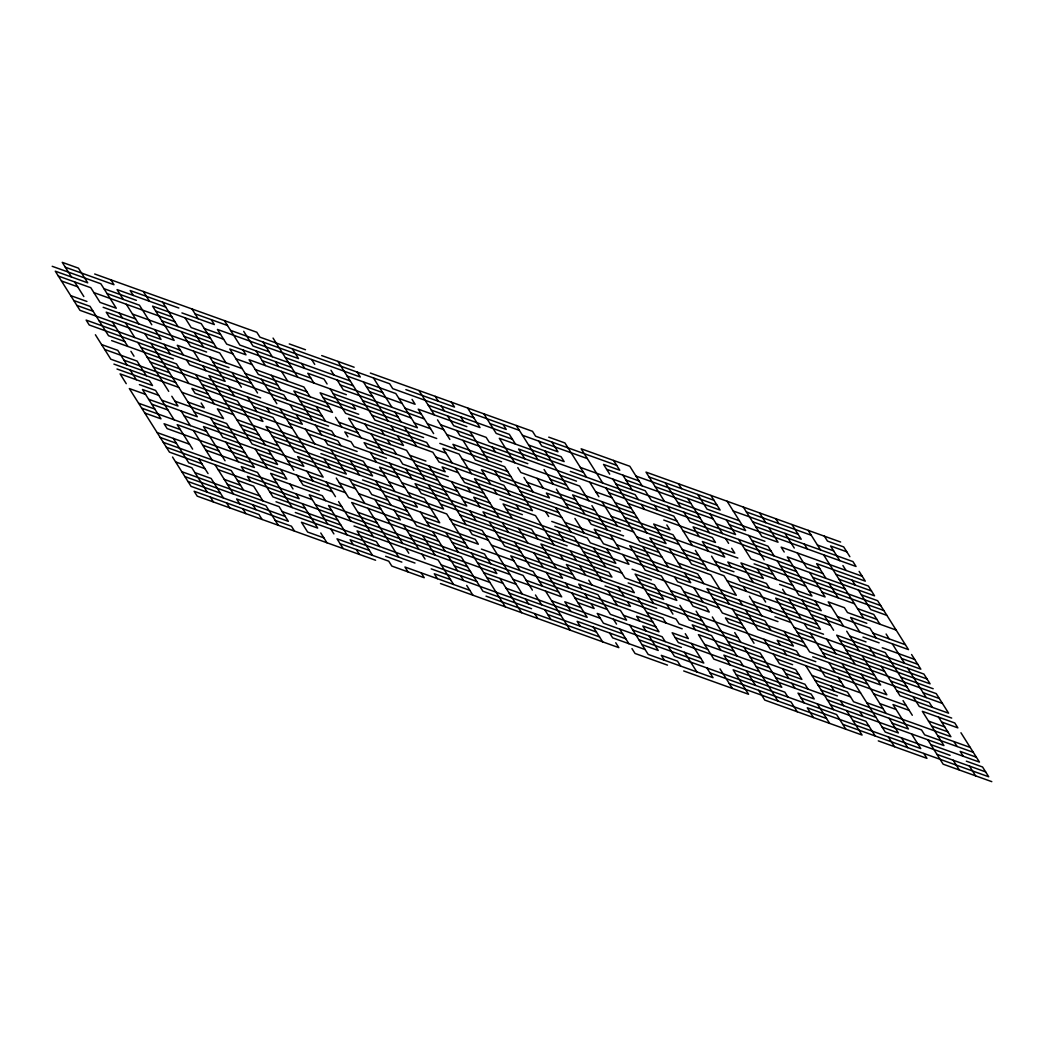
<?xml version="1.0" encoding="UTF-8"?>
<svg xmlns="http://www.w3.org/2000/svg" width="1044" height="1044" viewBox="0 0 1044 1044"><rect width="100%" height="100%" fill="white"/><g stroke="black" fill="none" stroke-linecap="round" stroke-linejoin="round"><path stroke-width="1.5" d="M94.678 273.998L256.837 332.266L259.917 337.147L389.647 383.761L392.74 388.655L473.819 417.796M289.266 343.92L305.487 349.74M321.696 355.573L354.138 367.227M370.346 373.047L532.505 431.316L535.598 436.209L616.678 465.337M548.726 437.149L564.934 442.969L586.532 477.199M840.616 542.019L646.014 472.11L664.532 501.446M65.328 267.225L113.979 284.712L110.899 279.818M178.837 308.019L130.2 290.532L133.28 295.426M195.058 313.839L227.488 325.493M405.868 389.595L454.518 407.069L451.426 402.188M470.727 412.902L519.377 430.376M649.107 476.991L713.966 500.298M746.395 511.952L811.266 535.259M52.2 266.298L100.85 283.772L116.275 308.228L100.054 302.395L90.802 287.726L58.373 276.073M165.709 307.08L117.058 289.606L123.231 299.38M181.93 312.913L214.359 324.567L211.279 319.673M230.58 330.387L360.297 377.001L357.218 372.108M490.027 423.616L506.249 429.449L503.156 424.556M522.457 435.27L587.328 458.577M635.979 476.064L717.058 505.192M733.266 511.012L798.138 534.319M846.775 551.806L830.567 545.973L839.82 560.654M103.93 288.666L136.359 300.32M347.169 376.062L395.82 393.549L417.417 427.779L320.13 392.818L332.462 412.38L300.033 400.726M428.249 405.202L509.328 434.33L515.501 444.118M606.629 469.291L639.058 480.945M655.28 486.778L720.138 510.085L710.886 495.417M752.567 521.739L801.218 539.213L791.965 524.545M817.439 545.046L833.647 550.867M107.023 293.56L139.452 305.213L151.798 324.775M155.66 311.034L171.882 316.867M204.311 328.521L220.532 334.341M269.182 351.828L252.961 345.995L243.709 331.326M285.39 357.648L350.262 380.956M366.47 386.789L382.691 392.609M398.912 398.443L415.12 404.263L412.041 399.369M431.342 410.096L479.992 427.57L467.647 408.008M512.421 439.224L496.2 433.404L483.855 413.842M528.629 445.057L561.072 456.711L564.151 461.592L499.293 438.284L514.718 462.74M625.93 480.018L690.789 503.325M739.439 520.799L707.01 509.146L697.757 494.478M755.66 526.62L852.948 561.581L856.041 566.474L677.66 502.386M61.452 280.966L77.674 286.787M93.895 292.62L174.974 321.748M223.612 339.235L191.183 327.581L185.01 317.794M353.342 385.849L239.833 345.055L224.408 320.612M369.563 391.67L401.992 403.323M466.851 426.631L418.213 409.157L433.638 433.612M580.373 467.425L645.231 490.732L651.404 500.507L700.054 517.994M161.833 320.821L210.483 338.295M291.563 367.436L226.705 344.128L217.439 329.447L298.519 358.588L292.359 348.8M340.213 384.91L372.643 396.563M405.072 408.217L421.293 414.05M583.452 472.319L518.594 449.011L524.754 458.786M615.882 483.972L713.183 518.933M729.391 524.754L745.612 530.587L727.094 501.237M132.497 314.048L213.576 343.189M262.214 360.663L310.864 378.15M424.373 418.931L343.293 389.803L337.134 380.016M440.594 424.764L473.023 436.418M554.103 465.546L489.244 442.238L486.152 437.358L453.722 425.704L447.55 415.917M570.324 471.379L635.183 494.686L638.275 499.58M716.262 523.814L764.913 541.301M862.214 576.262L781.134 547.121L784.214 552.015M70.718 295.635L86.926 301.468M103.147 307.288L135.576 318.942M184.227 336.429L232.877 353.903M346.386 394.697L249.085 359.736L258.351 374.404L306.988 391.878M362.594 400.518L411.245 418.005M427.466 423.825L443.674 429.658M751.784 540.361L767.992 546.195L774.165 555.969M73.798 300.528L90.019 306.349L108.524 335.698L124.745 341.518M235.957 358.797L252.178 364.617M333.258 393.758L398.116 417.065M414.337 422.885L430.546 428.719M446.767 434.539L527.846 463.68M560.276 475.333L576.497 481.153M608.926 492.807L673.785 516.114L692.303 545.464M771.085 551.075L690.006 521.948L683.833 512.16M819.736 568.562L787.306 556.909L811.984 596.033L779.555 584.379M835.944 574.383L868.386 586.036L874.546 595.824L744.829 549.209M76.878 305.422L93.099 311.243M206.608 352.037L190.399 346.203L181.134 331.535M255.258 369.511L303.908 386.998L310.081 396.772M482.289 451.086L579.577 486.047L588.829 500.715M595.798 491.881L612.006 497.701M628.227 503.534L676.877 521.008M790.386 561.789L693.086 526.842L699.258 536.616M822.816 573.443L806.607 567.623L797.342 552.955M839.037 579.276L871.466 590.93M242.13 368.571L177.271 345.264L183.431 355.051M323.209 397.712L355.639 409.365L352.559 404.472M371.86 415.186L436.718 438.493M501.59 461.8L452.939 444.326L456.019 449.22M550.227 479.287L566.448 485.108M615.099 502.595L631.307 508.415M663.749 520.069L712.386 537.556L715.479 542.449L683.05 530.796M99.271 321.03L115.492 326.85M180.351 350.158L147.922 338.504L144.829 333.61M212.78 361.811L229.001 367.645M245.209 373.465L277.652 385.119M358.731 414.259L293.86 390.952L312.378 420.288M423.59 437.567L374.94 420.079L337.917 361.394M439.811 443.387L504.67 466.694L532.44 510.712L500.011 499.058M634.4 513.309L520.891 472.527L517.798 467.634M780.338 565.757L796.559 571.577M812.767 577.397L845.209 589.051M861.417 594.884L877.639 600.705L908.489 649.616L811.201 614.655M329.382 407.486L86.143 320.09L89.223 324.984L251.382 383.252M507.749 471.588L475.32 459.934L462.975 440.372M637.479 518.202L572.621 494.895L584.966 514.457M880.718 605.598L750.988 558.984L738.656 539.422M267.603 389.073L283.811 394.906L286.904 399.787M445.971 453.174L348.683 418.213L361.028 437.775M462.192 458.995L510.842 476.482M527.05 482.302L575.701 499.789M624.351 517.263L673.002 534.75L691.519 564.086L723.949 575.74L736.281 595.302L590.343 542.867L587.263 537.973L554.821 526.32M689.21 540.57L737.86 558.057M754.081 563.877L883.811 610.492M140.953 347.352L173.395 359.006M319.333 411.44L189.603 364.826L186.524 359.945M530.143 487.196L481.493 469.709L490.745 484.39M595.002 510.503L546.364 493.016L549.444 497.91L500.794 480.436L494.621 470.648M611.223 516.323L724.732 557.118L718.559 547.33M773.382 574.591L740.953 562.938L753.285 582.5M789.603 580.425L805.811 586.245M822.033 592.078L854.462 603.732M886.891 615.386L870.683 609.552L858.338 589.99M111.617 340.592L176.475 363.899L188.82 383.461M273.776 398.86L322.426 416.334M338.634 422.167L403.506 445.475L397.333 435.687M435.935 457.128L484.586 474.602M565.665 503.743L679.174 544.524M792.683 585.319L727.825 562.011L730.904 566.892M808.904 591.139L825.112 596.959L809.687 572.517M857.542 608.613L873.763 614.446L879.935 624.221M147.126 357.126L260.648 397.921M357.935 432.882L293.077 409.574L289.984 404.68M374.157 438.702L406.586 450.356L425.104 479.705M520.095 491.15L633.604 531.931M682.254 549.418L698.475 555.238M714.683 561.072L763.334 578.546L757.161 568.771M860.634 613.507L876.843 619.34M101.568 344.546L117.789 350.366L127.042 365.048M150.219 362.02L328.586 426.122M409.666 455.249L425.887 461.083M458.316 472.736L442.108 466.903L445.188 471.797L364.108 442.656L367.188 447.55L399.63 459.203L402.71 464.097L483.79 493.225M620.475 531.004L474.537 478.557L499.215 517.68M636.696 536.825L733.984 571.786M750.205 577.619L766.426 583.439L769.506 588.333M831.285 606.747L798.856 595.093L777.258 560.863M896.144 630.054L847.506 612.567L844.413 607.686L828.205 601.853L843.63 626.309M104.648 349.44L137.09 361.093L146.343 375.762M153.298 366.914L169.519 372.734M201.949 384.388L331.679 431.002L334.759 435.896M461.409 477.617L558.697 512.578M623.568 535.885L591.126 524.232L588.046 519.351M704.648 565.026L639.776 541.719L605.833 487.926M818.157 605.807L720.856 570.846L711.603 556.178M866.807 623.294L850.586 617.461L859.838 632.129M123.949 360.154L237.471 400.935L265.241 444.953M253.679 406.768L302.329 424.242L296.157 414.468M318.55 430.076L350.98 441.729L354.06 446.61L386.502 458.264M415.838 465.037L448.267 476.69M561.789 517.472L464.489 482.511L455.236 467.842M659.077 552.433L594.219 529.125L603.471 543.793L619.692 549.627L610.44 534.959M837.458 616.534L869.887 628.175L876.06 637.962M175.692 382.522L110.821 359.214L95.395 334.759M208.121 394.175L191.9 388.342L194.993 393.236L292.281 428.197M224.343 399.996L272.98 417.483L294.578 451.713L391.878 486.674M289.201 423.303L337.851 440.79L340.931 445.684M564.869 522.365L613.52 539.839M662.17 557.326L629.741 545.673L645.166 570.128L661.374 575.949L676.812 600.404L628.162 582.917M678.378 563.147L710.82 574.8L729.325 604.15M727.029 580.634L759.458 592.287L765.63 602.062M840.537 621.415L775.679 598.108L809.622 651.913L874.481 675.22M872.98 633.069L905.409 644.722M113.913 364.108L178.772 387.415M308.502 434.03L357.152 451.504M373.361 457.337L438.232 480.645M454.44 486.465L486.882 498.118M551.741 521.426L600.391 538.913M616.599 544.733L649.042 556.387M665.25 562.22L697.679 573.874L703.852 583.648M730.121 585.527L794.98 608.835M116.993 369.002L149.422 380.655L152.515 385.536L120.086 373.882L126.246 383.67M181.865 392.296L262.944 421.437L259.852 416.543M457.533 491.359L327.803 444.744L324.723 439.85M489.962 503.012L473.741 497.179L479.914 506.966M506.183 508.833L522.391 514.666M635.9 555.447L700.772 578.754M781.852 607.895L830.502 625.369M862.931 637.023L879.139 642.856M233.595 414.677L217.374 408.843L223.547 418.631L174.896 401.144M752.502 601.135L817.361 624.442M849.803 636.096L866.011 641.916M882.232 647.737L914.661 659.39M139.387 384.61L155.595 390.43L174.113 419.779M188.024 402.084L204.246 407.904L201.166 403.023M236.675 419.558L398.834 477.826M447.484 495.313L415.055 483.659L421.228 493.434L567.166 545.881M463.706 501.133L609.644 553.581M625.865 559.401L690.723 582.709L684.551 572.934M901.533 658.464L917.754 664.284M158.688 395.324L142.467 389.49L160.985 418.84L144.764 413.006M239.768 424.451L255.976 430.285M272.197 436.105L304.626 447.759M320.847 453.592L385.706 476.899M401.927 482.719L466.785 506.027L451.36 481.571M547.865 535.167L628.945 564.295L622.772 554.521M758.675 610.91L677.595 581.782L674.502 576.888M774.896 616.743L791.104 622.563M823.533 634.217L807.325 628.397L804.232 623.503M839.754 640.05L920.834 669.178L911.582 654.51M145.56 394.384L129.339 388.564L169.454 452.13L201.883 463.784M161.768 400.217L177.989 406.038L171.816 396.263M194.197 411.871L226.639 423.512L254.397 467.529L205.759 450.055M242.847 429.345L259.069 435.165M275.277 440.999L372.577 475.96L363.325 461.291L266.024 426.33L293.795 470.335M388.799 481.78L405.007 487.613M583.387 551.702L615.816 563.355L606.564 548.687M632.038 569.189L680.675 586.663L693.02 606.225L709.241 612.058L706.149 607.164L625.069 578.037L618.896 568.249L440.529 504.161M713.117 598.316L777.976 621.624M794.197 627.457L923.914 674.072L930.087 683.846L735.498 613.924M148.639 399.278L197.29 416.752L151.002 343.398M213.498 422.585L278.37 445.892M408.1 492.507L424.308 498.327L439.733 522.783L423.525 516.95M651.339 579.903L635.117 574.083L653.635 603.419M683.768 591.557L764.847 620.697L771.02 630.472M797.277 632.351L813.498 638.171M845.927 649.825L927.007 678.952M151.719 404.172L167.94 409.992M184.162 415.825L281.449 450.773M362.529 479.914L443.609 509.041L428.184 484.599M459.83 514.875L524.688 538.182M621.989 573.143L540.909 544.002L556.335 568.458M638.197 578.963L654.418 584.797L663.671 599.465L647.463 593.644M670.639 590.617L719.277 608.104M138.591 403.232L154.812 409.052M235.892 438.193L203.463 426.539L225.06 460.769M462.91 519.768L608.861 572.203L611.941 577.097L498.432 536.303M803.449 642.125L722.37 612.998L706.945 588.542L820.454 629.323L801.936 599.987M819.657 647.959L884.529 671.266M900.737 677.086L933.179 688.74M141.684 408.126L206.542 431.433M271.401 454.727L222.763 437.253L210.418 417.691M287.622 460.561L303.843 466.381L297.671 456.606L346.321 474.08L330.883 449.638M352.481 483.868L368.702 489.688L371.794 494.582L388.003 500.415M384.923 495.522L417.352 507.175L414.259 502.281M449.781 518.829L482.211 530.482L522.326 594.062M741.671 623.712L725.449 617.878L728.542 622.772L744.75 628.605M806.529 647.019L757.892 629.532L745.546 609.97M822.75 652.839L936.259 693.634L948.604 713.196L899.954 695.709L881.436 666.372M242.064 447.967L177.193 424.66L192.618 449.116M258.273 453.801L323.144 477.108L279.949 408.635M339.352 482.928L355.573 488.762M404.224 506.236L436.653 517.889M452.874 523.723L550.162 558.684M890.702 681.04L906.91 686.874M923.131 692.694L939.352 698.514M180.286 429.554L164.065 423.733L167.157 428.614L345.525 492.716M228.936 447.041L245.144 452.861M261.365 458.681L277.573 464.515L268.321 449.847M310.016 476.168L342.445 487.822M358.653 493.642L407.304 511.129M488.383 540.257L472.175 534.437L469.082 529.543M520.812 551.911L504.604 546.09L489.179 521.635M537.034 557.744L634.334 592.705L631.242 587.811L566.383 564.504L575.635 579.172M650.543 598.525L796.494 650.973L799.573 655.867M812.702 656.793L942.432 703.408M377.954 504.369L410.396 516.023M426.604 521.843L475.255 539.33L478.335 544.211L397.255 515.083M491.476 545.151L572.556 574.291M604.985 585.945L702.273 620.906M750.923 638.38L815.795 661.687M832.003 667.521L880.653 684.994L862.135 655.658M896.874 690.828L929.304 702.481L932.383 707.362M202.667 445.162L218.888 450.995M235.096 456.815L283.746 474.289M299.967 480.123L332.397 491.776M381.047 509.25L348.618 497.596L336.272 478.035M656.715 608.313L510.777 555.865L520.029 570.546M737.795 637.44L689.144 619.966L679.892 605.298M867.525 684.055L770.224 649.094L764.051 639.319M157.109 432.568L189.538 444.222M319.268 490.837L303.047 485.016L296.874 475.229M465.206 543.285L416.556 525.798L398.051 496.461M481.428 549.105L513.857 560.758M951.684 718.076L919.255 706.436L913.082 696.648M160.189 437.462L176.41 443.295M273.698 478.243L322.348 495.73L325.441 500.624M387.22 519.038L435.87 536.512M452.078 542.345L484.507 553.999L490.68 563.773M516.95 565.652L533.158 571.473L542.41 586.154M549.379 577.306L598.029 594.78L610.362 614.342L626.583 620.175L620.41 610.388L539.33 581.26M614.237 600.613L630.459 606.433L627.366 601.553M646.667 612.267L662.888 618.087L665.968 622.981M727.746 641.394L760.189 653.048L781.786 687.291L733.136 669.804L748.561 694.26L683.703 670.953M776.397 658.881L792.618 664.702M841.268 682.189L825.047 676.355L818.874 666.581M873.697 693.842L906.127 705.496M163.282 442.356L276.79 483.137M341.649 506.444L309.22 494.791L327.738 524.14M357.87 512.278L438.95 541.405M455.171 547.239L682.189 628.814M763.268 657.942L698.41 634.635L713.835 659.09L811.123 694.051L814.216 698.945L797.994 693.112L804.167 702.899M811.919 675.429L860.569 692.903M909.207 710.39L892.998 704.556L908.424 729.012L892.202 723.179M941.649 722.043L957.857 727.864L954.777 722.97L922.348 711.316L943.946 745.56L830.424 704.765M166.361 447.25L231.233 470.557L243.565 490.119M312.313 499.684L247.441 476.377L250.534 481.271M377.171 522.992L328.521 505.505L347.039 534.854M409.6 534.645L523.109 575.427L532.375 590.108M652.839 622.041L636.631 616.221L639.711 621.115M717.711 645.349L733.919 651.182M750.14 657.002L798.79 674.489M814.999 680.31L847.428 691.963L853.601 701.751L950.901 736.712L938.556 717.15M879.87 703.617L896.078 709.45M928.507 721.104L944.729 726.924M218.092 469.617L299.171 498.745L296.091 493.851M315.392 504.578L331.614 510.399M347.822 516.232L461.331 557.013L482.928 591.243L531.579 608.73M477.552 562.846L509.981 574.5M526.202 580.32L558.631 591.974M574.852 597.807L607.282 609.461M623.49 615.281L655.932 626.935M704.569 644.422L769.441 667.729M785.649 673.55L801.87 679.383L795.698 669.596L779.49 663.775L773.317 653.988M818.091 685.203L850.521 696.857M866.729 702.69L882.95 708.511M931.6 725.998L947.808 731.818M204.963 468.678L188.755 462.857L173.317 438.402M237.393 480.331L253.614 486.165L262.866 500.833M269.835 491.985L496.853 573.561L493.773 568.667M513.074 579.381L561.711 596.868L546.286 572.412M577.932 602.688L594.153 608.521L591.061 603.628M675.233 637.649L707.662 649.303M756.313 666.79L804.95 684.264L808.043 689.157M821.171 690.097L837.392 695.917M175.614 461.918L191.835 467.738L207.26 492.194M224.264 479.392L240.485 485.225M305.344 508.532L272.915 496.879L257.49 472.423L241.268 466.603L244.361 471.483M321.565 514.353L337.773 520.186M353.994 526.006L467.503 566.801M483.724 572.621L516.154 584.275M581.025 607.582L564.804 601.762L570.977 611.536M759.393 671.683L678.313 642.543L672.14 632.768L688.361 638.589L685.269 633.695M775.614 677.504L921.552 729.952L924.645 734.832L973.282 752.319M937.773 735.772L970.202 747.426M194.928 472.632L211.136 478.465L223.481 498.027M227.357 484.286L259.786 495.939M276.007 501.772L340.866 525.067M454.375 565.861L470.596 571.681M486.804 577.515L503.025 583.335M551.676 600.822L600.326 618.296M632.755 629.95L681.406 647.437M827.344 699.871L875.994 717.359M181.787 471.692L279.087 506.653L288.34 521.334L191.052 486.373L172.534 457.024M295.308 512.487L376.388 541.614L379.468 546.508M441.247 564.921L489.897 582.408M506.105 588.229L587.185 617.369L571.76 592.914M700.707 658.151L603.406 623.19L597.233 613.415L662.105 636.723L665.185 641.603M976.375 757.213L960.154 751.38L963.247 756.274M184.879 476.586L265.959 505.727L278.304 525.289M282.167 511.547L476.769 581.469M509.198 593.122L622.707 633.904M638.928 639.737L703.786 663.044L691.441 643.482M736.216 674.698L784.866 692.172L787.946 697.066M801.087 698.005L865.946 721.313L875.198 735.981M882.167 727.133L898.375 732.966L889.123 718.298M930.804 744.62L979.455 762.094L960.95 732.757M187.959 481.48L220.388 493.133M285.26 516.441L236.61 498.954L239.689 503.847M414.99 563.055L350.118 539.748L353.211 544.629M431.198 568.876L560.928 615.49M625.787 638.798L577.149 621.324L580.229 626.204M642.008 644.631L658.229 650.451L648.963 635.783M852.817 720.373L869.026 726.206M950.105 755.334L885.247 732.027L842.051 663.566M966.326 761.167L982.548 766.988L988.72 776.775L842.769 724.327M369.419 550.462L336.99 538.808L343.163 548.583M385.641 556.282L401.849 562.116M450.499 579.59L434.291 573.769L437.371 578.663M547.8 614.551L596.45 632.038M645.088 649.512L612.658 637.858L609.579 632.977M709.959 672.819L791.039 701.959L797.211 711.734M936.977 754.394L985.627 771.881M275.211 520.395L291.433 526.215L294.512 531.109M323.862 537.869L307.641 532.048L301.468 522.261L317.689 528.094L302.264 503.639M340.083 543.702L388.72 561.176L391.813 566.07L424.242 577.723L421.163 572.83M469.8 590.317L404.942 567.009L408.021 571.89M486.021 596.137L599.53 636.931M729.26 683.546L826.561 718.507M375.592 560.236L197.225 496.148L194.132 491.254L258.99 514.562L262.083 519.455M440.464 583.544L618.831 647.645L615.751 642.752M667.481 665.119L635.052 653.466L631.959 648.585M878.291 740.875L926.941 758.349L923.849 753.468M991.8 781.656L943.15 764.182L927.724 739.726M849.868 556.7L843.696 546.912L827.474 541.092L824.395 536.198M859.121 571.368L865.293 581.143L816.643 563.669L825.908 578.337M842.913 565.535L845.992 570.429M852.165 580.216L855.245 585.097M886.108 634.008L889.188 638.902M892.281 643.783L904.613 663.345M907.706 668.238L926.211 697.588M953.981 741.605L957.074 746.486M969.419 766.048L975.579 775.836M808.173 530.365L820.519 549.927M823.612 554.821L863.714 618.4M910.003 691.754L885.312 652.63L836.675 635.157L855.18 664.493M953.198 760.228L959.371 770.002M804.311 544.107L807.39 549M828.988 583.231L838.241 597.899M869.104 646.81L875.277 656.585M903.047 700.602L912.299 715.27M775.744 518.711L778.837 523.605M785.01 533.393L794.262 548.061M846.71 631.202L859.055 650.764M883.733 689.888L886.826 694.782L692.237 624.86L695.317 629.741M911.503 733.906L920.769 748.574L807.26 707.78L813.42 717.567M759.536 512.891L765.696 522.666M768.789 527.559L778.041 542.227L761.833 536.407L743.315 507.058M815.064 600.926L821.236 610.701L740.157 581.573L737.077 576.679M824.329 615.595L833.582 630.263M861.352 674.28L886.03 713.404M901.468 737.86L907.641 747.634M826.626 639.111L835.879 653.779M888.34 736.92L894.499 746.695M748.692 535.468L764.13 559.923M767.209 564.817L776.462 579.485M782.635 589.273L785.727 594.153M788.807 599.047L801.153 618.609M810.405 633.277L825.83 657.733M828.923 662.627L835.096 672.401M838.175 677.295L844.348 687.082M859.773 711.525L862.866 716.419M726.311 519.86L735.563 534.541L459.895 435.478L456.815 430.585M831.22 686.143L834.3 691.037M840.472 700.811L843.565 705.705M846.645 710.599L862.07 735.041L764.782 700.08L758.61 690.306M710.09 514.039L722.435 533.601M725.528 538.495L728.608 543.376M731.687 548.27L734.78 553.163L702.351 541.51L708.524 551.284M768.723 606.956L771.803 611.849M784.148 631.411L793.401 646.079L777.193 640.259L780.273 645.14M805.746 665.641L833.517 709.659M845.862 729.221L836.596 714.553L674.437 656.284L668.264 646.497M678.456 483.763L681.536 488.644M687.709 498.432L709.307 532.662M743.25 586.454L746.329 591.348M749.422 596.241L761.755 615.803M783.352 650.034L786.445 654.927M817.295 703.826L829.641 723.388M665.315 482.824L680.753 507.28M739.374 600.196L742.454 605.089M782.569 668.656L788.742 678.443M791.822 683.337L794.915 688.218M667.612 506.34L670.705 511.234M695.382 550.358L707.728 569.92M732.418 609.043L754.016 643.274M642.151 485.838L629.806 466.276L581.156 448.803L602.753 483.033M654.484 505.4L657.576 510.294M666.829 524.962L669.909 529.856L653.701 524.023L666.046 543.585L649.825 537.764L668.343 567.101M734.715 632.56L740.888 642.334M743.967 647.228L777.91 701.02M613.585 460.456L619.758 470.231L603.536 464.41L609.709 474.185M622.837 475.124L632.103 489.793M641.355 504.461L644.448 509.355M669.126 548.478L681.471 568.04M693.816 587.602L703.069 602.271M712.321 616.952L737.012 656.076M743.184 665.85L740.092 660.956L723.87 655.136L730.043 664.911M746.264 670.744L755.517 685.412M612.802 479.079L646.745 532.871M696.113 611.118L708.445 630.68M720.791 650.242L711.538 635.574L679.109 623.92L676.016 619.027L578.715 584.066L581.808 588.96M642.869 546.612L658.294 571.055M720.008 668.865L732.34 688.427M589.625 482.093L598.878 496.761M601.97 501.655L617.395 526.111M666.764 604.359L672.936 614.133M706.866 667.938L713.039 677.713L648.18 654.405L629.663 625.069M551.806 442.03L557.979 451.817L541.758 445.984L538.678 441.103M591.922 505.609L607.347 530.065M684.486 652.33L696.831 671.892M544.851 450.877L569.528 490.001M637.414 597.599L659.012 631.829L642.791 625.995L645.884 630.889M680.61 666.059L677.53 661.165L661.309 655.345L664.402 660.239M516.297 425.495L537.895 459.725M544.068 469.5L553.32 484.181M556.4 489.062L568.745 508.624M574.918 518.411L584.17 533.079M593.423 547.748L605.768 567.31M618.113 586.872L624.286 596.659M537.099 478.348L543.271 488.135M555.617 507.697L571.042 532.14M601.892 581.051L574.122 537.034L379.533 467.112L394.958 491.567M608.065 590.826L617.33 605.507M523.971 477.408L533.223 492.089M545.568 511.651L548.661 516.532M557.914 531.213L564.086 540.988M570.259 550.775L576.418 560.55M579.511 565.443L585.684 575.218M588.764 580.112L591.857 585.005M613.454 619.236L616.534 624.129M619.627 629.023L628.879 643.691M492.324 447.132L495.417 452.026M554.038 544.942L535.52 515.606L503.091 503.952L512.343 518.62M560.21 554.729L563.29 559.61M584.888 593.853L587.981 598.734M460.678 416.856L463.771 421.75M469.944 431.524L488.448 460.874M510.046 495.104L503.887 485.316L439.015 462.009L432.842 452.235L367.984 428.927L364.891 424.034M516.219 504.878L519.312 509.772M537.817 539.122L531.657 529.334L483.007 511.86L486.086 516.741M559.414 573.352L562.507 578.245L530.078 566.592L514.64 542.136M565.587 583.126L568.68 588.02M593.357 627.144L602.623 641.812M435.217 396.355L438.297 401.248M441.377 406.142L444.47 411.023M493.838 489.271L496.918 494.164M518.516 528.394L527.781 543.076M533.954 552.85L543.206 567.518M418.996 390.534L434.421 414.977M437.514 419.871L449.847 439.433M471.444 473.663L459.112 454.101L442.891 448.281L452.143 462.949M502.308 522.574L508.48 532.349M545.503 591.034L570.181 630.158M467.582 487.404L470.661 492.298M535.455 594.989L541.627 604.776M544.707 609.67L550.88 619.444M429.763 447.341L426.67 442.447L345.59 413.32L330.165 388.864M469.878 510.921L476.038 520.695M525.406 598.943L528.499 603.837M534.672 613.624L537.751 618.505M373.439 377.941L391.944 407.277M395.037 412.171L401.209 421.959M404.289 426.839L416.634 446.401M428.967 465.963L466.002 524.649M499.932 578.454L521.543 612.684M363.39 381.895L388.068 421.019M391.161 425.913L394.24 430.794M468.299 548.165L446.702 513.935L252.1 444.013L208.904 375.553L225.126 381.373L209.7 356.917M471.379 553.059L505.322 606.851M381.112 429.867L384.205 434.748M387.285 439.641L390.365 444.535M396.537 454.31L393.457 449.429L344.807 431.942L347.887 436.836M405.803 468.991L411.962 478.765M445.905 532.557L458.251 552.119M330.961 370.242L334.041 375.135M371.064 433.821L383.409 453.383M389.582 463.158L411.179 497.388M420.432 512.069L429.697 526.737M432.777 531.631L445.122 551.193M448.202 556.074L457.468 570.755M460.548 575.635L463.627 580.529M466.72 585.423L472.893 595.197M311.66 359.527L314.74 364.408M327.085 383.97L323.992 379.089L307.784 373.256L313.957 383.044M370.281 452.443L376.453 462.218M422.729 535.585L435.074 555.147M453.592 584.483L438.167 560.028L357.087 530.9L372.512 555.356M301.612 363.482L304.691 368.362M335.555 417.274L341.727 427.048M375.657 480.853L391.095 505.296M394.175 510.19L400.348 519.977L351.697 502.49L373.295 536.72M403.428 524.858L418.853 549.314M421.946 554.207L425.025 559.101M273.058 338.086L297.736 377.21M316.254 406.56L325.506 421.228M350.184 460.352L359.449 475.02M374.874 499.476L402.645 543.493M405.724 548.374L408.817 553.268M263.01 342.041L272.262 356.709M275.355 361.602L278.435 366.496M281.515 371.39L287.687 381.164M315.458 425.182L321.63 434.957M349.401 478.974L364.826 503.43M367.919 508.324L398.769 557.222M256.054 350.888L265.307 365.557M271.479 375.344L280.732 390.012M305.422 429.136L314.675 443.804M323.927 458.473L330.1 468.26M242.913 349.949L246.006 354.843L229.784 349.009L257.555 393.027M261.431 379.298L276.856 403.741M326.224 481.989L335.476 496.67M338.569 501.551L350.914 521.113M266.807 407.695L269.9 412.589M306.923 471.275L313.096 481.062M356.291 549.522L359.384 554.416M191.979 308.959L198.138 318.733M216.656 348.083L201.231 323.627L152.581 306.14L174.178 340.383L109.32 317.076L106.227 312.182L219.736 352.963L225.909 362.751M232.081 372.525L241.347 387.207M247.506 396.981L256.772 411.649M330.817 529.021L333.91 533.915M194.275 332.475L203.528 347.143M228.205 386.267L234.378 396.041M280.666 469.408L286.839 479.183L270.618 473.363L292.216 507.593M289.919 484.077L293.012 488.97M320.769 532.988L326.942 542.763M162.629 302.186L178.054 326.642M193.479 351.097L199.652 360.872M202.732 365.765L205.825 370.659M255.193 448.907L267.538 468.469M143.328 291.472L149.501 301.259M195.776 374.613L214.294 403.95M154.877 329.656L161.05 339.444L79.97 310.316L55.28 271.179L87.722 282.833L78.457 268.164L62.248 262.344L71.501 277.012M164.13 344.337L170.302 354.112M225.843 442.147L238.189 461.709M126.324 304.274L138.656 323.836M252.831 504.787L255.91 509.681M119.355 313.122L122.448 318.002M125.528 322.896L134.793 337.564M137.873 342.458L168.723 391.369M181.069 410.931L190.321 425.6M193.414 430.493L211.932 459.83M215.012 464.724L233.53 494.073M242.782 508.741L245.862 513.635M112.4 321.957L127.825 346.412M130.918 351.306L133.997 356.2M198.791 458.903L208.056 473.571M226.561 502.908L229.654 507.802M74.581 281.906L83.846 296.574M130.122 369.928L136.294 379.716M210.353 497.088L213.433 501.981"/></g></svg>
